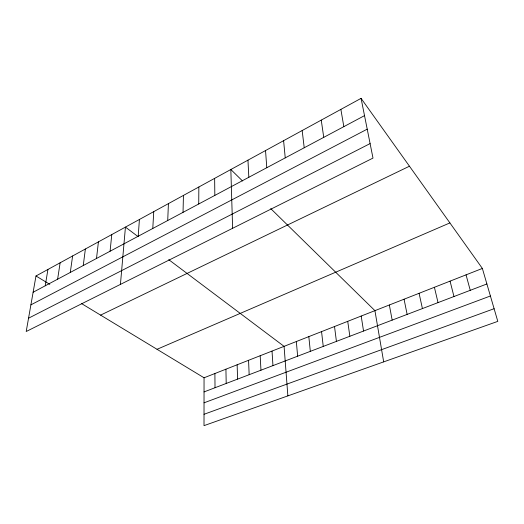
<?xml version="1.0" encoding="UTF-8"?>
<svg xmlns="http://www.w3.org/2000/svg" width="524" height="524" viewBox="0 0 524 524"><rect width="100%" height="100%" fill="white"/><g stroke="black" fill="none" stroke-linecap="round" stroke-linejoin="round"><path stroke-width="0.79" d="M81.6 303.612L204.052 377.784L204.013 425.645L497.8 321.369L482.368 268.439L361.069 98.355L35.986 275.984L26.2 331.515L372.996 158.084L361.069 98.355M198.734 203.987L198.851 186.996M183.033 212.351L183.446 195.413M167.719 220.512L168.42 203.62M152.785 228.471L153.748 211.637M138.205 236.239L139.423 219.464M120.428 284.394L125.439 227.108L138.054 236.593M110.079 251.232L111.776 234.575M96.508 258.463L98.42 241.872M83.251 265.53L85.373 249.005M70.288 272.441L72.613 255.974M57.62 279.187L60.136 262.793M45.234 285.79L47.926 269.46M33.123 292.248L364.521 115.627M30.896 304.863L367.219 129.159M28.545 318.212L370.101 143.583M100.595 315.121L409.46 166.213M157.03 349.305L449.9 222.916M204.052 377.784L482.368 268.439M204.039 391.919L486.894 283.962M204.032 402.818L490.405 295.995M204.019 414.288L494.112 308.708M35.986 275.984L49.806 284.355M168.748 259.662L284.067 346.351L287.873 395.882M242.507 180.95L230.835 169.514L232.617 228.287M270.738 208.604L374.922 310.653L383.679 361.874M466.046 274.858L470.257 290.316M450.057 281.133L453.974 296.532M434.409 287.283L438.031 302.61M419.076 293.309L422.423 308.571M404.056 299.211L407.135 314.407M389.345 304.988L392.168 320.118M340.875 109.392L343.836 126.651M361.193 316.051L363.538 331.044M321.245 120.114L323.74 137.36M347.726 321.336L349.849 336.27M334.515 326.531L336.428 341.393M302.165 130.542L304.221 147.768M321.553 331.62L323.249 346.423M308.826 336.624L310.326 351.355M283.602 140.687L285.239 157.881M296.335 341.53L297.639 356.196M265.537 150.552L266.781 167.719M272.022 351.087L272.958 365.614M260.186 355.731L260.959 370.199M247.957 160.161L248.828 177.289M248.566 360.296L249.162 374.699M237.143 364.783L237.582 379.121M225.923 369.191L226.204 383.463M214.643 178.363L214.833 195.406M214.892 373.527L215.023 387.727"/></g></svg>
